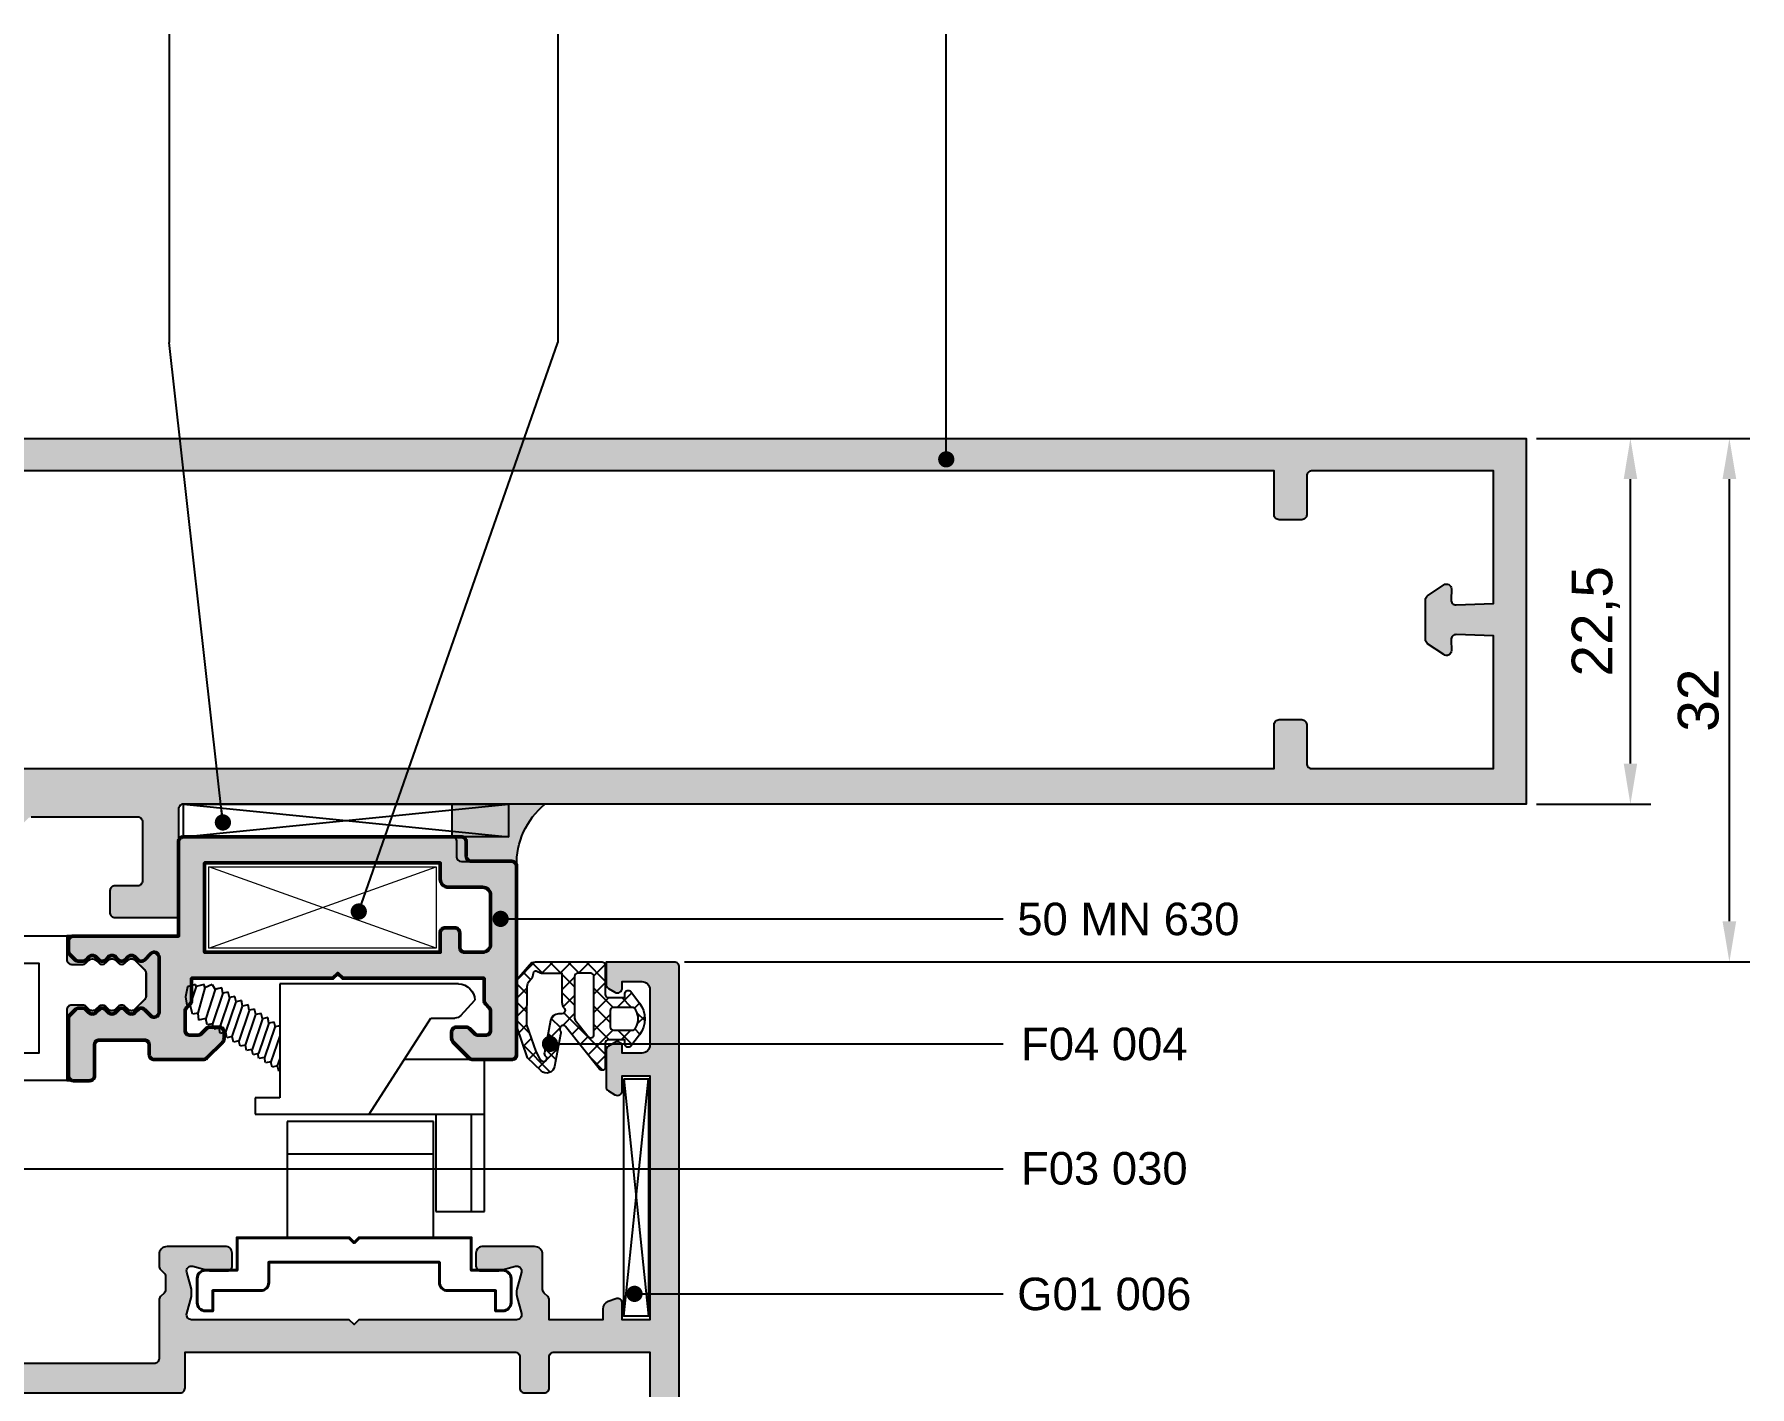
# Model space of a CAD drawing. Header units: millimetres. Extents: x 12 to 3612, y 18 to 315.
# Drawn here: x 2442.2 to 2547.7, y 144.8 to 228 of the extents above; entities that cross this region are included whole.
import ezdxf

# ---------------------------------------------------------------- set-up
doc = ezdxf.new("R2010")
doc.units = ezdxf.units.MM
doc.layers.add('aksesuar_k', color=7, linetype='Continuous')
doc.layers.add('ölçü_k', color=250, linetype='Continuous')
doc.layers.add('AM_0N', color=7, linetype='Continuous', lineweight=50)
doc.styles.get("Standard").update_dxf_attribs({"font": 'arial.ttf'})
doc.dimstyles.new('ISO-25', dxfattribs={"dimtxt": 2.5, "dimasz": 2.5, "dimexe": 1.25, "dimexo": 0.625, "dimtad": 1, "dimtxsty": 'Standard', "dimcen": 2.5, "dimadec": 0, "dimazin": 0, "dimtfac": 1, "dimtmove": 0, "dimatfit": 3, "dimfxl": 1, "dimarcsym": 0})
doc.dimstyles.new('ISO-25$0', dxfattribs={"dimtxt": 2.5, "dimasz": 2.5, "dimexe": 1.25, "dimexo": 0.625, "dimtad": 1, "dimdec": 1, "dimtxsty": 'Standard', "dimcen": 2.5, "dimadec": 0, "dimazin": 0, "dimtfac": 1, "dimtdec": 1, "dimtmove": 0, "dimatfit": 3, "dimfxl": 1, "dimarcsym": 0})

# ---------------------------------------------------------------- blocks, each defined once
blk = doc.blocks.new('50MN820')
h = blk.add_hatch(color=253)
h.paths.add_polyline_path([(1793.15, -759.28), (1898.85, -759.28), (1898.85, -736.78), (1816.25, -736.78, -0.414214), (1815.95, -736.48), (1815.95, -729.78), (1812.05, -729.78, 0.414214), (1811.75, -730.08), (1811.75, -731.48, 0.414214), (1812.05, -731.78), (1813.45, -731.78, -0.414214), (1813.75, -732.08), (1813.75, -735.68, -0.414214), (1813.45, -735.98), (1806.88, -735.98, -0.198912), (1806.67, -735.89), (1803.07, -732.29, -0.668179), (1803.28, -731.78), (1805.45, -731.78, 0.668179), (1805.67, -731.26), (1804.27, -729.86, 0.198912), (1804.05, -729.78), (1786.74, -729.78, 0.198912), (1786.53, -729.86), (1785.2, -731.19, -0.198912), (1784.99, -731.28), (1784.15, -731.28, -0.414214), (1783.85, -730.98), (1783.85, -730.88, 0.414214), (1783.55, -730.58), (1783.15, -730.58, 0.414214), (1782.85, -730.88), (1782.85, -731.65, 0.198912), (1782.94, -731.86), (1783.27, -732.19, 0.198912), (1783.48, -732.28), (1786.95, -732.28), (1787.27, -731.78), (1787.59, -732.28), (1788.47, -732.28), (1788.47, -733.98), (1788.77, -734.28), (1788.47, -734.58), (1788.47, -736.28), (1788.15, -736.78), (1787.83, -736.28), (1786.67, -736.28), (1786.35, -736.78), (1786.03, -736.28), (1783.48, -736.28, 0.198912), (1783.27, -736.36), (1782.94, -736.69, 0.198912), (1782.85, -736.9), (1782.85, -737.68, 0.414214), (1783.15, -737.98), (1783.55, -737.98, 0.414214), (1783.85, -737.68), (1783.85, -737.58, -0.414214), (1784.15, -737.28), (1784.99, -737.28, -0.198912), (1785.2, -737.36), (1786.53, -738.69, 0.452412), (1787.08, -738.65), (1787.37, -738.27, -0.414214), (1787.8, -738.27), (1788.17, -738.64, 0.414214), (1788.6, -738.64), (1788.97, -738.27, -0.414214), (1789.4, -738.27), (1789.77, -738.64, 0.414214), (1790.2, -738.64), (1790.57, -738.27, -0.414214), (1791, -738.27), (1791.37, -738.64, 0.414214), (1791.8, -738.64), (1792.17, -738.27, -0.414214), (1792.6, -738.27), (1792.97, -738.64, 0.414214), (1793.4, -738.64), (1793.77, -738.27, -0.414214), (1794.2, -738.27), (1794.57, -738.64, 0.414214), (1795, -738.64), (1795.37, -738.28), (1796.75, -738.28, -0.414214), (1797.05, -738.58), (1797.05, -742.98), (1797.35, -743.28), (1797.05, -743.58), (1797.05, -748.68, -0.414214), (1796.75, -748.98), (1794.65, -748.98, -0.414214), (1794.35, -748.68), (1794.35, -747.78, 0.414214), (1794.05, -747.48), (1793.85, -747.48, 0.414214), (1792.85, -748.48), (1792.85, -751.26, 0.02182), (1792.85, -751.29), (1792.92, -752, 0.388879), (1793.22, -752.28), (1793.75, -752.28, 0.414214), (1794.05, -751.98), (1794.05, -750.98, -0.414214), (1794.35, -750.68), (1795.93, -750.68, -0.198912), (1796.14, -750.76), (1796.97, -751.59, -0.198912), (1797.05, -751.8), (1797.05, -753.98), (1797.35, -754.28), (1797.05, -754.58), (1797.05, -757.58, -0.414214), (1796.75, -757.88), (1794.35, -757.88, -0.414214), (1794.05, -757.58), (1794.05, -756.58, 0.414214), (1793.75, -756.28), (1793.22, -756.28, 0.388879), (1792.92, -756.55), (1792.85, -757.26, 0.02182), (1792.85, -757.29), (1792.85, -758.98, 0.414214)])
h.paths.add_polyline_path([(1791.67, -731.78), (1791.96, -732.28), (1793.16, -732.28), (1793.47, -731.79), (1793.77, -732.28), (1794.96, -732.28), (1795.27, -731.79), (1795.57, -732.28), (1796.76, -732.28), (1797.07, -731.79), (1797.37, -732.28), (1798.27, -732.28), (1798.77, -731.78), (1799.6, -731.78, -0.198912), (1799.81, -731.86), (1804.21, -736.26, -0.668179), (1804, -736.78), (1798.77, -736.78), (1798.27, -736.28), (1796.47, -736.28), (1796.17, -736.8), (1795.87, -736.28), (1794.67, -736.28), (1794.37, -736.8), (1794.07, -736.28), (1792.87, -736.28), (1792.57, -736.8), (1792.27, -736.28), (1791.06, -736.28), (1790.77, -736.78), (1790.47, -736.26), (1790.47, -732.28), (1791.36, -732.28)], flags=16)
h.paths.add_polyline_path([(1883.35, -738.98), (1883.35, -741.68, 0.414214), (1883.65, -741.98), (1885.05, -741.98, 0.414214), (1885.35, -741.68), (1885.35, -739.28, -0.414214), (1885.65, -738.98), (1896.85, -738.98), (1896.85, -747.13), (1894.54, -747.21, -0.434812), (1894.23, -746.9), (1894.25, -746.24, 0.612801), (1893.78, -745.98), (1892.79, -746.65, 0.249328), (1892.65, -746.9), (1892.65, -749.35, 0.249328), (1892.79, -749.6), (1893.78, -750.27, 0.612801), (1894.25, -750.02), (1894.23, -749.36, -0.434812), (1894.54, -749.04), (1896.85, -749.13), (1896.85, -757.28), (1885.65, -757.28, -0.414214), (1885.35, -756.98), (1885.35, -754.58, 0.414214), (1885.05, -754.28), (1883.65, -754.28, 0.414214), (1883.35, -754.58), (1883.35, -757.28), (1798.85, -757.28), (1798.85, -738.98)], flags=16)
at = {"color": 253}
for points in [[(1793.15, -759.28), (1898.85, -759.28), (1898.85, -736.78), (1816.25, -736.78, -0.414214), (1815.95, -736.48), (1815.95, -729.78), (1812.05, -729.78, 0.414214), (1811.75, -730.08), (1811.75, -731.48, 0.414214), (1812.05, -731.78), (1813.45, -731.78, -0.414214), (1813.75, -732.08), (1813.75, -735.68, -0.414214), (1813.45, -735.98), (1806.88, -735.98, -0.198912)], [(1798.85, -738.98), (1883.35, -738.98), (1883.35, -741.68, 0.414214), (1883.65, -741.98), (1885.05, -741.98, 0.414214), (1885.35, -741.68), (1885.35, -739.28, -0.414214), (1885.65, -738.98), (1896.85, -738.98), (1896.85, -747.13), (1894.54, -747.21, -0.434812), (1894.23, -746.9), (1894.25, -746.24, 0.612801), (1893.78, -745.98), (1892.79, -746.65, 0.249328), (1892.65, -746.9), (1892.65, -749.35, 0.249328), (1892.79, -749.6), (1893.78, -750.27, 0.612801), (1894.25, -750.02), (1894.23, -749.36, -0.434812), (1894.54, -749.04), (1896.85, -749.13), (1896.85, -757.28), (1885.65, -757.28, -0.414214), (1885.35, -756.98), (1885.35, -754.58, 0.414214), (1885.05, -754.28), (1883.65, -754.28, 0.414214), (1883.35, -754.58), (1883.35, -757.28), (1798.85, -757.28)]]:
    blk.add_lwpolyline(points, format="xyb", dxfattribs=at)
blk = doc.blocks.new('ispanyolet')
at = {"layer": 'aksesuar_k'}
for p, q in [((875.41, 585.6), (884.77, 585.6)), ((875.41, 582.6), (875.41, 585.6)), ((875.41, 584.8), (881.41, 584.8)), ((881.41, 571.5), (881.41, 585.6)), ((884.77, 585.6), (884.77, 580.66)), ((887.48, 584.15), (888.41, 585)), ((887.31, 583.3), (887.31, 583.78)), ((889.41, 584), (889.41, 573)), ((881.41, 582.6), (875.41, 582.6)), ((887.31, 582.3), (887.31, 583.3)), ((881.41, 578.5), (887.31, 582.3)), ((882.41, 573), (882.41, 571.5)), ((889.41, 573), (882.41, 573)), ((884.05, 573), (884.04, 572.94)), ((884.05, 573), (884.04, 572.94)), ((884.83, 573), (884.38, 572.84)), ((886.22, 573), (884.63, 572.46)), ((886.84, 573.03), (886.77, 572.7)), ((886.84, 573), (886.77, 572.7)), ((884.04, 572.94), (884.37, 572.86)), ((884.04, 572.94), (884.37, 572.86)), ((884.37, 572.86), (884.3, 572.53)), ((884.37, 572.86), (884.3, 572.53)), ((884.3, 572.53), (884.63, 572.46)), ((884.3, 572.53), (884.63, 572.46)), ((884.63, 572.46), (884.56, 572.13)), ((884.63, 572.46), (884.56, 572.13)), ((884.56, 572.13), (884.89, 572.06)), ((884.56, 572.13), (884.89, 572.06)), ((884.89, 572.06), (884.82, 571.72)), ((884.89, 572.06), (884.82, 571.72)), ((886.76, 572.71), (884.88, 572.07)), ((887, 572.34), (885.13, 571.7)), ((887.26, 571.94), (885.39, 571.3)), ((886.74, 572.75), (887.07, 572.67)), ((886.74, 572.75), (887.07, 572.67)), ((887.07, 572.67), (887, 572.34)), ((887.07, 572.67), (887, 572.34)), ((887, 572.34), (887.34, 572.27)), ((887, 572.34), (887.34, 572.27)), ((887.34, 572.27), (887.27, 571.94)), ((887.34, 572.27), (887.27, 571.94)), ((887.27, 571.94), (887.6, 571.86)), ((887.27, 571.94), (887.6, 571.86)), ((882.41, 571.5), (881.41, 571.5)), ((884.82, 571.72), (885.16, 571.65)), ((884.82, 571.72), (885.16, 571.65)), ((885.13, 571.7), (885.05, 571.37)), ((885.13, 571.7), (885.05, 571.37)), ((885.05, 571.37), (885.39, 571.29)), ((885.05, 571.37), (885.39, 571.29)), ((885.39, 571.29), (885.32, 570.96)), ((885.39, 571.29), (885.32, 570.96)), ((885.32, 570.96), (885.65, 570.89)), ((885.32, 570.96), (885.65, 570.89)), ((885.65, 570.89), (885.58, 570.56)), ((885.65, 570.89), (885.58, 570.56)), ((887.53, 571.52), (885.65, 570.88)), ((887.77, 571.13), (885.89, 570.49)), ((887.6, 571.86), (887.53, 571.53)), ((887.6, 571.86), (887.53, 571.53)), ((887.53, 571.53), (887.86, 571.46)), ((887.53, 571.53), (887.86, 571.46)), ((887.86, 571.46), (887.79, 571.13)), ((887.86, 571.46), (887.79, 571.13)), ((887.79, 571.13), (888.12, 571.06)), ((887.79, 571.13), (888.12, 571.06)), ((888.12, 571.06), (888.05, 570.72)), ((888.12, 571.06), (888.05, 570.72)), ((885.58, 570.56), (885.91, 570.49)), ((885.58, 570.56), (885.91, 570.49)), ((885.91, 570.49), (885.84, 570.15)), ((885.91, 570.49), (885.84, 570.15)), ((885.84, 570.15), (886.17, 570.08)), ((885.84, 570.15), (886.17, 570.08)), ((886.17, 570.08), (886.1, 569.75)), ((886.17, 570.08), (886.1, 569.75)), ((888.05, 570.7), (886.17, 570.06)), ((888.32, 570.31), (886.44, 569.67)), ((888.6, 569.94), (886.72, 569.3)), ((888.05, 570.72), (888.39, 570.65)), ((888.05, 570.72), (888.39, 570.65)), ((888.39, 570.65), (888.31, 570.32)), ((888.39, 570.65), (888.31, 570.32)), ((888.31, 570.32), (888.65, 570.25)), ((888.31, 570.32), (888.65, 570.25)), ((888.65, 570.25), (888.58, 569.91)), ((888.65, 570.25), (888.58, 569.91)), ((888.58, 569.91), (888.91, 569.84)), ((888.58, 569.91), (888.91, 569.84)), ((888.91, 569.84), (888.84, 569.51)), ((888.91, 569.84), (888.84, 569.51)), ((886.1, 569.75), (886.44, 569.68)), ((886.1, 569.75), (886.44, 569.68)), ((886.44, 569.68), (886.37, 569.34)), ((886.44, 569.68), (886.37, 569.34)), ((886.37, 569.34), (886.7, 569.27)), ((886.37, 569.34), (886.7, 569.27)), ((886.7, 569.27), (886.63, 568.94)), ((886.63, 568.94), (886.96, 568.87)), ((886.63, 568.94), (886.96, 568.87)), ((886.96, 568.87), (886.89, 568.53)), ((886.96, 568.87), (886.89, 568.53)), ((888.84, 569.51), (886.96, 568.87)), ((889.08, 569.04), (887.29, 568.45)), ((888.84, 569.51), (889.17, 569.44)), ((888.84, 569.51), (889.17, 569.44)), ((889.38, 568.85), (889.08, 569.04)), ((889.17, 569.44), (889.09, 569.03)), ((889.17, 569.44), (889.1, 569.1)), ((889.38, 568.85), (889.18, 568.4)), ((886.89, 568.53), (887.29, 568.45)), ((887.29, 568.45), (887.19, 568.01)), ((887.62, 567.96), (887.19, 568.01)), ((887.62, 567.96), (887.55, 567.63)), ((889.18, 568.4), (887.62, 567.96)), ((889.25, 567.87), (888.15, 567.5)), ((889.18, 568.4), (889.38, 568.35)), ((889.37, 567.83), (889.23, 567.34)), ((889.38, 568.35), (889.25, 567.87)), ((889.25, 567.87), (889.37, 567.83)), ((887.55, 567.63), (888.15, 567.5)), ((888.15, 567.5), (888.11, 567.3)), ((888.11, 567.3), (888.61, 567.22)), ((889.23, 567.34), (888.61, 567.21))]:
    blk.add_line(p, q, dxfattribs=at)
for centre, radius, start, end in [((888.41, 584), 1, 0, 90), ((887.81, 583.78), 0.5, 132.2737, 180)]:
    blk.add_arc(centre, radius, start, end, dxfattribs=at)
blk = doc.blocks.new('n7fc')
at = {"color": 0, "lineweight": 40}
blk.add_lwpolyline([(1685.21, 190.74), (1685.21, 189.49), (1679.96, 189.49), (1674.71, 189.49), (1674.71, 190.74, 0.414214), (1674.21, 191.24), (1671.26, 191.24), (1671.26, 192.49), (1670.81, 192.49, 0.414214), (1670.31, 191.99), (1670.31, 190.49, 0.414214), (1670.81, 189.99), (1672.76, 189.99), (1672.76, 187.99), (1679.66, 187.99), (1679.96, 188.29), (1680.26, 187.99), (1687.16, 187.99), (1687.16, 189.99), (1689.11, 189.99, 0.414214), (1689.61, 190.49), (1689.61, 191.99, 0.414214), (1689.11, 192.49), (1688.66, 192.49), (1688.66, 191.24), (1685.71, 191.24, 0.414214)], format="xyb", close=True, dxfattribs=at)
at = {"layer": 'aksesuar_k', "color": 0}
for p, q in [((1675.07, 187.99), (1675.07, 180.83)), ((1684.07, 180.83), (1684.07, 187.99)), ((1684.07, 182.83), (1675.07, 182.83)), ((1675.07, 180.83), (1684.07, 180.83))]:
    blk.add_line(p, q, dxfattribs=at)
blk = doc.blocks.new('A03088')
at = {"color": 0}
for p, q in [((-2149.86, 2825.51), (-2147.86, 2845.51)), ((-2147.86, 2825.51), (-2149.86, 2845.51))]:
    blk.add_line(p, q, dxfattribs=at)
blk.add_lwpolyline([(-2149.86, 2825.51), (-2149.86, 2845.51), (-2147.86, 2845.51), (-2147.86, 2825.51)], close=True, dxfattribs=at)
blk = doc.blocks.new('50MN630')
h = blk.add_hatch(color=253)
h.paths.add_polyline_path([(-2015.18, 2837.69, -0.198912), (-2015.27, 2837.48), (-2016.26, 2836.49, -0.198912), (-2016.47, 2836.4), (-2016.88, 2836.4, -0.414214), (-2017.18, 2836.7), (-2017.18, 2837.28, -0.198912), (-2017.1, 2837.49), (-2016.77, 2837.82, 0.198912), (-2016.68, 2838.03), (-2016.68, 2838.5, 0.414214), (-2016.98, 2838.8), (-2018.16, 2838.8, 0.198912), (-2018.37, 2838.72), (-2018.6, 2838.49, -0.198912), (-2018.81, 2838.4), (-2020.18, 2838.4), (-2020.18, 2829.7), (-2020.48, 2829.4), (-2020.18, 2829.1), (-2020.18, 2820.4), (-2018.81, 2820.4, -0.198912), (-2018.6, 2820.32), (-2018.37, 2820.09, 0.198912), (-2018.16, 2820), (-2016.98, 2820, 0.414214), (-2016.68, 2820.3), (-2016.68, 2820.78, 0.198912), (-2016.77, 2820.99), (-2017.1, 2821.32, -0.198912), (-2017.18, 2821.53), (-2017.18, 2822.1, -0.414214), (-2016.88, 2822.4), (-2016.47, 2822.4, -0.198912), (-2016.26, 2822.32), (-2015.27, 2821.33, -0.198912), (-2015.18, 2821.12), (-2015.18, 2818.1, -0.414214), (-2015.48, 2817.8), (-2016.08, 2817.8, 0.414214), (-2016.38, 2817.5), (-2016.38, 2814.73, 0.414214), (-2016.08, 2814.43), (-2014.18, 2814.43, -0.414214), (-2013.88, 2814.13), (-2013.88, 2813.13, -0.414214), (-2014.18, 2812.83), (-2017.71, 2812.83, -0.198912), (-2017.92, 2812.92), (-2018.25, 2813.24, -0.198912), (-2018.34, 2813.45), (-2018.34, 2813.7, -0.198912), (-2018.25, 2813.92), (-2018.07, 2814.09, 0.414214), (-2018.07, 2814.52), (-2018.25, 2814.69, -0.414214), (-2018.25, 2815.12), (-2018.07, 2815.29, 0.414214), (-2018.07, 2815.72), (-2018.25, 2815.89, -0.414214), (-2018.25, 2816.32), (-2018.07, 2816.49, 0.414214), (-2018.07, 2816.92), (-2018.25, 2817.09, -0.414214), (-2018.25, 2817.52), (-2017.87, 2817.89, 0.668179), (-2018.08, 2818.4), (-2021.48, 2818.4, 0.668179), (-2021.7, 2817.89), (-2021.32, 2817.52, -0.414214), (-2021.32, 2817.09), (-2021.5, 2816.92, 0.414214), (-2021.5, 2816.49), (-2021.32, 2816.32, -0.414214), (-2021.32, 2815.89), (-2021.5, 2815.72, 0.414214), (-2021.5, 2815.29), (-2021.32, 2815.12, -0.414214), (-2021.32, 2814.69), (-2021.5, 2814.52, 0.414214), (-2021.5, 2814.09), (-2021.32, 2813.92, -0.198912), (-2021.23, 2813.7), (-2021.23, 2813.45, -0.198912), (-2021.32, 2813.24), (-2021.65, 2812.92, -0.198912), (-2021.86, 2812.83), (-2022.48, 2812.83, -0.414214), (-2022.78, 2813.13), (-2022.78, 2819.6), (-2028.58, 2819.6, -0.414214), (-2028.88, 2819.9), (-2028.88, 2837, -0.414214), (-2028.58, 2837.3), (-2027.68, 2837.3, 0.414214), (-2027.38, 2837.6), (-2027.38, 2840.1, -0.414214), (-2027.08, 2840.4), (-2015.48, 2840.4, -0.414214), (-2015.18, 2840.1)])
h.paths.add_polyline_path([(-2026.28, 2835.7, 0.414214), (-2025.78, 2836.2), (-2025.78, 2838.3, -0.414214), (-2025.28, 2838.8), (-2022.28, 2838.8, -0.414214), (-2021.78, 2838.3), (-2021.78, 2837.2, -0.414214), (-2022.08, 2836.9), (-2022.98, 2836.9, 0.414214), (-2023.28, 2836.6), (-2023.28, 2836, 0.414214), (-2022.98, 2835.7), (-2021.78, 2835.7), (-2021.78, 2821.2), (-2027.28, 2821.2), (-2027.28, 2835.7)], flags=16)
at = {"color": 253}
for points in [[(-2015.18, 2837.69, -0.198912), (-2015.27, 2837.48), (-2016.26, 2836.49, -0.198912), (-2016.47, 2836.4), (-2016.88, 2836.4, -0.414214), (-2017.18, 2836.7), (-2017.18, 2837.28, -0.198912), (-2017.1, 2837.49), (-2016.77, 2837.82, 0.198912), (-2016.68, 2838.03), (-2016.68, 2838.5, 0.414214), (-2016.98, 2838.8), (-2018.16, 2838.8, 0.198912), (-2018.37, 2838.72), (-2018.6, 2838.49, -0.198912), (-2018.81, 2838.4), (-2020.18, 2838.4), (-2020.18, 2829.7), (-2020.48, 2829.4), (-2020.18, 2829.1), (-2020.18, 2820.4), (-2018.81, 2820.4, -0.198912), (-2018.6, 2820.32), (-2018.37, 2820.09, 0.198912), (-2018.16, 2820), (-2016.98, 2820, 0.414214), (-2016.68, 2820.3), (-2016.68, 2820.78, 0.198912), (-2016.77, 2820.99), (-2017.1, 2821.32, -0.198912), (-2017.18, 2821.53), (-2017.18, 2822.1, -0.414214), (-2016.88, 2822.4), (-2016.47, 2822.4, -0.198912), (-2016.26, 2822.32), (-2015.27, 2821.33, -0.198912), (-2015.18, 2821.12), (-2015.18, 2818.1, -0.414214), (-2015.48, 2817.8), (-2016.08, 2817.8, 0.414214), (-2016.38, 2817.5), (-2016.38, 2814.73, 0.414214), (-2016.08, 2814.43), (-2014.18, 2814.43, -0.414214), (-2013.88, 2814.13), (-2013.88, 2813.13, -0.414214), (-2014.18, 2812.83), (-2017.71, 2812.83, -0.198912), (-2017.92, 2812.92), (-2018.25, 2813.24, -0.198912), (-2018.34, 2813.45), (-2018.34, 2813.7, -0.198912), (-2018.25, 2813.92), (-2018.07, 2814.09, 0.414214), (-2018.07, 2814.52), (-2018.25, 2814.69, -0.414214), (-2018.25, 2815.12), (-2018.07, 2815.29, 0.414214), (-2018.07, 2815.72), (-2018.25, 2815.89, -0.414214), (-2018.25, 2816.32), (-2018.07, 2816.49, 0.414214), (-2018.07, 2816.92), (-2018.25, 2817.09, -0.414214), (-2018.25, 2817.52), (-2017.87, 2817.89, 0.668179), (-2018.08, 2818.4), (-2021.48, 2818.4, 0.668179), (-2021.7, 2817.89), (-2021.32, 2817.52, -0.414214), (-2021.32, 2817.09), (-2021.5, 2816.92, 0.414214), (-2021.5, 2816.49), (-2021.32, 2816.32, -0.414214), (-2021.32, 2815.89), (-2021.5, 2815.72, 0.414214), (-2021.5, 2815.29), (-2021.32, 2815.12, -0.414214), (-2021.32, 2814.69), (-2021.5, 2814.52, 0.414214), (-2021.5, 2814.09), (-2021.32, 2813.92, -0.198912), (-2021.23, 2813.7), (-2021.23, 2813.45, -0.198912), (-2021.32, 2813.24), (-2021.65, 2812.92, -0.198912), (-2021.86, 2812.83), (-2022.48, 2812.83, -0.414214), (-2022.78, 2813.13), (-2022.78, 2819.6), (-2028.58, 2819.6, -0.414214), (-2028.88, 2819.9), (-2028.88, 2837, -0.414214), (-2028.58, 2837.3), (-2027.68, 2837.3, 0.414214), (-2027.38, 2837.6), (-2027.38, 2840.1, -0.414214), (-2027.08, 2840.4), (-2015.48, 2840.4, -0.414214), (-2015.18, 2840.1)], [(-2026.28, 2835.7, 0.414214), (-2025.78, 2836.2), (-2025.78, 2838.3, -0.414214), (-2025.28, 2838.8), (-2022.28, 2838.8, -0.414214), (-2021.78, 2838.3), (-2021.78, 2837.2, -0.414214), (-2022.08, 2836.9), (-2022.98, 2836.9, 0.414214), (-2023.28, 2836.6), (-2023.28, 2836, 0.414214), (-2022.98, 2835.7), (-2021.78, 2835.7), (-2021.78, 2821.2), (-2027.28, 2821.2), (-2027.28, 2835.7)]]:
    blk.add_lwpolyline(points, format="xyb", close=True, dxfattribs=at)
blk = doc.blocks.new('A02185')
at = {"color": 31}
blk.add_lwpolyline([(-1968.19, 2812.73), (-1963.84, 2812.73), (-1963.84, 2805.43), (-1962.14, 2805.43, 0.414213), (-1961.84, 2805.73), (-1961.84, 2806.33, -0.414213), (-1961.54, 2806.63), (-1961.14, 2806.63, -0.414213), (-1960.84, 2806.33), (-1960.84, 2803.13, -0.267949), (-1960.99, 2802.87), (-1961.17, 2802.77, -0.131652), (-1961.32, 2802.73), (-1961.54, 2802.73, -0.414213), (-1961.84, 2803.03), (-1961.84, 2803.63, 0.414214), (-1962.14, 2803.93), (-1962.84, 2803.93, 0.414214), (-1963.84, 2802.93), (-1963.84, 2799.53, 0.414214), (-1962.84, 2798.53), (-1962.14, 2798.53, 0.414214), (-1961.84, 2798.83), (-1961.84, 2799.43, -0.414214), (-1961.54, 2799.73), (-1961.32, 2799.73, -0.131652), (-1961.17, 2799.69), (-1960.99, 2799.58, -0.267949), (-1960.84, 2799.32), (-1960.84, 2796.13, -0.414213), (-1961.14, 2795.83), (-1961.54, 2795.83, -0.414213), (-1961.84, 2796.13), (-1961.84, 2796.73, 0.414214), (-1962.14, 2797.03), (-1963.54, 2797.03, 0.414214), (-1963.84, 2796.73), (-1963.84, 2791.93, 0.414214), (-1963.54, 2791.63), (-1962.14, 2791.63, 0.414214), (-1961.84, 2791.93), (-1961.84, 2792.53, -0.414213), (-1961.54, 2792.83), (-1961.14, 2792.83, -0.414213), (-1960.84, 2792.53), (-1960.84, 2789.33, -0.267949), (-1960.99, 2789.07), (-1961.17, 2788.97, -0.131652), (-1961.32, 2788.93), (-1961.54, 2788.93, -0.414214), (-1961.84, 2789.23), (-1961.84, 2789.83, 0.414214), (-1962.14, 2790.13), (-1962.84, 2790.13, 0.414214), (-1963.84, 2789.13), (-1963.84, 2785.73, 0.414214), (-1962.84, 2784.73), (-1962.14, 2784.73, 0.414214), (-1961.84, 2785.03), (-1961.84, 2785.63, -0.414213), (-1961.54, 2785.93), (-1961.32, 2785.93, -0.131652), (-1961.17, 2785.89), (-1960.99, 2785.78, -0.267949), (-1960.84, 2785.52), (-1960.84, 2783.53, -0.414214), (-1961.14, 2783.23), (-1963.54, 2783.23, 0.414214), (-1963.84, 2782.93), (-1963.84, 2776.23, 0.414214), (-1963.54, 2775.93), (-1961.14, 2775.93, -0.414214), (-1960.84, 2775.63), (-1960.84, 2773.73, -0.267942), (-1960.99, 2773.47), (-1961.17, 2773.37, -0.131641), (-1961.32, 2773.33), (-1961.54, 2773.33, -0.414213), (-1961.84, 2773.63), (-1961.84, 2774.13, 0.414214), (-1962.14, 2774.43), (-1962.84, 2774.43, 0.414214), (-1963.84, 2773.43), (-1963.84, 2771.83), (-1964.14, 2771.53), (-1963.84, 2771.23), (-1963.84, 2770.23, 0.414214), (-1962.84, 2769.23), (-1962.14, 2769.23, 0.414214), (-1961.84, 2769.53), (-1961.84, 2770.03, -0.414207), (-1961.54, 2770.33), (-1961.32, 2770.33, -0.131635), (-1961.17, 2770.29), (-1960.99, 2770.18, -0.26795), (-1960.84, 2769.92), (-1960.84, 2768.03, -0.414208), (-1961.14, 2767.73), (-1965.04, 2767.73, -0.339442), (-1965.33, 2767.95), (-1966.23, 2771.32, 0.577356), (-1966.73, 2771.45), (-1966.94, 2771.24, -0.414211), (-1967.37, 2771.24), (-1967.57, 2771.44, 0.414228), (-1967.99, 2771.44), (-1968.19, 2771.24, -0.41421), (-1968.61, 2771.24), (-1968.81, 2771.44, 0.414228), (-1969.24, 2771.44), (-1969.44, 2771.24, -0.41421), (-1969.86, 2771.24), (-1970.06, 2771.44, 0.414228), (-1970.48, 2771.44), (-1970.68, 2771.24, -0.414209), (-1971.11, 2771.24), (-1971.31, 2771.44, 0.41423), (-1971.73, 2771.44), (-1971.97, 2771.21, -0.668183), (-1972.74, 2771.53), (-1972.74, 2812.73), (-1971.29, 2812.73, 0.414214), (-1970.99, 2813.03), (-1970.99, 2813.7, 0.198912), (-1971.08, 2813.92), (-1971.25, 2814.09, -0.414213), (-1971.25, 2814.52), (-1971.08, 2814.69, 0.414214), (-1971.08, 2815.12), (-1971.25, 2815.29, -0.414215), (-1971.25, 2815.72), (-1971.08, 2815.89, 0.414215), (-1971.08, 2816.32), (-1971.25, 2816.49, -0.414214), (-1971.25, 2816.92), (-1970.65, 2817.52, -0.198912), (-1970.44, 2817.6), (-1969.04, 2817.6, -0.198912), (-1968.83, 2817.52), (-1968.23, 2816.92, -0.414214), (-1968.23, 2816.49), (-1968.4, 2816.32, 0.414215), (-1968.4, 2815.89), (-1968.23, 2815.72, -0.414215), (-1968.23, 2815.29), (-1968.4, 2815.12, 0.414213), (-1968.4, 2814.69), (-1968.23, 2814.52, -0.414214), (-1968.23, 2814.09), (-1968.4, 2813.92, 0.198912), (-1968.49, 2813.7), (-1968.49, 2813.03, 0.414214)], format="xyb", close=True, dxfattribs=at)
for points in [[(-1971.04, 2805.63), (-1965.54, 2805.63), (-1965.54, 2811.03), (-1971.04, 2811.03)], [(-1971.04, 2789.43), (-1965.54, 2789.43), (-1965.54, 2803.93), (-1971.04, 2803.93)], [(-1971.04, 2773.23), (-1965.54, 2773.23), (-1965.54, 2787.73), (-1971.04, 2787.73)]]:
    blk.add_lwpolyline(points, close=True, dxfattribs=at)
blk = doc.blocks.new('50MN656')
at = {"ltscale": 10}
h = blk.add_hatch(color=252, dxfattribs=at)
h.paths.add_polyline_path([(-1916.18, 2800.19), (-1916.18, 2850.69), (-1970.88, 2850.69, 0.414214), (-1971.18, 2850.39), (-1971.18, 2846.19), (-1969.82, 2846.19, 0.267949), (-1969.56, 2846.34), (-1969.32, 2846.74, 0.57735), (-1969.58, 2847.19), (-1969.98, 2847.19), (-1969.98, 2848.39, -0.414214), (-1969.48, 2848.89), (-1966.08, 2848.89, -0.414214), (-1965.58, 2848.39), (-1965.58, 2847.19), (-1965.98, 2847.19, 0.57735), (-1966.24, 2846.74), (-1966.01, 2846.34, 0.267949), (-1965.75, 2846.19), (-1963.51, 2846.19, 0.267949), (-1963.25, 2846.34), (-1963.02, 2846.74, 0.57735), (-1963.28, 2847.19), (-1964.18, 2847.19), (-1964.18, 2848.89), (-1949.18, 2848.89), (-1949.18, 2847.19), (-1950.19, 2847.19, 0.520567), (-1950.47, 2846.79), (-1950.3, 2846.32, 0.315299), (-1949.83, 2845.99), (-1949.18, 2845.99), (-1949.18, 2842.69), (-1950.38, 2842.69, 0.198912), (-1950.6, 2842.61), (-1950.82, 2842.38, -0.198912), (-1951.03, 2842.29), (-1953.18, 2842.29, 0.414214), (-1953.68, 2841.79), (-1953.68, 2838.55, 0.267949), (-1953.53, 2838.29), (-1953.43, 2838.23, 0.131652), (-1953.28, 2838.19), (-1952.48, 2838.19, 0.414214), (-1952.18, 2838.49), (-1952.18, 2839.5, 0.065543), (-1952.19, 2839.57), (-1952.47, 2840.62, -0.57735), (-1952.11, 2840.98), (-1951.06, 2840.7, 0.065543), (-1950.99, 2840.69), (-1950.68, 2840.69, 0.065543), (-1950.61, 2840.7), (-1949.56, 2840.98, -0.493145), (-1949.18, 2840.69), (-1949.18, 2830.99), (-1948.88, 2830.69), (-1949.18, 2830.39), (-1949.18, 2820.69, -0.493145), (-1949.56, 2820.4), (-1950.61, 2820.68, 0.065543), (-1950.68, 2820.69), (-1950.99, 2820.69, 0.065543), (-1951.06, 2820.68), (-1952.11, 2820.4, -0.57735), (-1952.47, 2820.77), (-1952.19, 2821.82, 0.065543), (-1952.18, 2821.89), (-1952.18, 2822.89, 0.414214), (-1952.48, 2823.19), (-1953.28, 2823.19, 0.131652), (-1953.43, 2823.15), (-1953.53, 2823.1, 0.267949), (-1953.68, 2822.84), (-1953.68, 2819.19, 0.414214), (-1953.18, 2818.69), (-1952.48, 2818.69, 0.198912), (-1952.27, 2818.78), (-1952.05, 2819.01, -0.198912), (-1951.84, 2819.09), (-1951.03, 2819.09, -0.198912), (-1950.82, 2819.01), (-1950.6, 2818.78, 0.198912), (-1950.38, 2818.69), (-1946.78, 2818.69, -0.414214), (-1946.48, 2818.39), (-1946.48, 2809.49, -0.414214), (-1946.78, 2809.19), (-1953.38, 2809.19, 0.414214), (-1953.68, 2808.89), (-1953.68, 2807.49, 0.414214), (-1953.38, 2807.19), (-1946.78, 2807.19, -0.414214), (-1946.48, 2806.89), (-1946.48, 2800.49, 0.414214), (-1946.18, 2800.19), (-1943.08, 2800.19, 0.680876), (-1942.88, 2800.71), (-1944.19, 2801.93, -0.208), (-1944.28, 2802.15), (-1944.28, 2803.09, -0.414214), (-1943.98, 2803.39), (-1924.68, 2803.39, -0.414214), (-1924.38, 2803.09), (-1924.38, 2802.15, -0.208), (-1924.48, 2801.93), (-1925.79, 2800.71, 0.680876), (-1925.58, 2800.19), (-1921.74, 2800.19, 0.267949), (-1921.48, 2800.34), (-1921.42, 2800.44, 0.131652), (-1921.38, 2800.59), (-1921.38, 2800.89, 0.414214), (-1921.68, 2801.19), (-1922.28, 2801.19, -0.414214), (-1922.58, 2801.49), (-1922.58, 2803.49, -0.414214), (-1922.28, 2803.79), (-1918.31, 2803.79, -0.198912), (-1918.1, 2803.71), (-1917.27, 2802.88, -0.198912), (-1917.18, 2802.67), (-1917.18, 2801.49, -0.414214), (-1917.48, 2801.19), (-1918.08, 2801.19, 0.414214), (-1918.38, 2800.89), (-1918.38, 2800.59, 0.131652), (-1918.34, 2800.44), (-1918.29, 2800.34, 0.267949), (-1918.03, 2800.19)])
h.paths.add_polyline_path([(-1944.68, 2819.99), (-1944.68, 2805.39), (-1917.98, 2805.39), (-1917.98, 2848.89), (-1947.18, 2848.89), (-1947.18, 2842.99, 0.414214), (-1946.88, 2842.69), (-1944.98, 2842.69, -0.414214), (-1944.68, 2842.39), (-1944.68, 2841.19, -0.414214), (-1944.98, 2840.89), (-1946.88, 2840.89, 0.414214), (-1947.18, 2840.59), (-1947.18, 2820.29), (-1944.98, 2820.29, -0.414214)], flags=16)
at = {"color": 252, "ltscale": 10}
for points in [[(-1916.18, 2800.19), (-1916.18, 2850.69), (-1970.88, 2850.69, 0.414214), (-1971.18, 2850.39), (-1971.18, 2846.19), (-1969.82, 2846.19, 0.267949), (-1969.56, 2846.34), (-1969.32, 2846.74, 0.57735), (-1969.58, 2847.19), (-1969.98, 2847.19), (-1969.98, 2848.39, -0.414214), (-1969.48, 2848.89), (-1966.08, 2848.89, -0.414214), (-1965.58, 2848.39), (-1965.58, 2847.19), (-1965.98, 2847.19, 0.57735), (-1966.24, 2846.74), (-1966.01, 2846.34, 0.267949), (-1965.75, 2846.19), (-1963.51, 2846.19, 0.267949), (-1963.25, 2846.34), (-1963.02, 2846.74, 0.57735), (-1963.28, 2847.19), (-1964.18, 2847.19), (-1964.18, 2848.89), (-1949.18, 2848.89), (-1949.18, 2847.19), (-1950.19, 2847.19, 0.520567), (-1950.47, 2846.79), (-1950.3, 2846.32, 0.315299), (-1949.83, 2845.99), (-1949.18, 2845.99), (-1949.18, 2842.69), (-1950.38, 2842.69, 0.198912), (-1950.6, 2842.61), (-1950.82, 2842.38, -0.198912), (-1951.03, 2842.29), (-1953.18, 2842.29, 0.414214), (-1953.68, 2841.79), (-1953.68, 2838.55, 0.267949), (-1953.53, 2838.29), (-1953.43, 2838.23, 0.131652), (-1953.28, 2838.19), (-1952.48, 2838.19, 0.414214), (-1952.18, 2838.49), (-1952.18, 2839.5, 0.065543), (-1952.19, 2839.57), (-1952.47, 2840.62, -0.57735), (-1952.11, 2840.98), (-1951.06, 2840.7, 0.065543), (-1950.99, 2840.69), (-1950.68, 2840.69, 0.065543), (-1950.61, 2840.7), (-1949.56, 2840.98, -0.493145), (-1949.18, 2840.69), (-1949.18, 2830.99), (-1948.88, 2830.69), (-1949.18, 2830.39), (-1949.18, 2820.69, -0.493145), (-1949.56, 2820.4), (-1950.61, 2820.68, 0.065543), (-1950.68, 2820.69), (-1950.99, 2820.69, 0.065543), (-1951.06, 2820.68), (-1952.11, 2820.4, -0.57735), (-1952.47, 2820.77), (-1952.19, 2821.82, 0.065543), (-1952.18, 2821.89), (-1952.18, 2822.89, 0.414214), (-1952.48, 2823.19), (-1953.28, 2823.19, 0.131652), (-1953.43, 2823.15), (-1953.53, 2823.1, 0.267949), (-1953.68, 2822.84), (-1953.68, 2819.19, 0.414214), (-1953.18, 2818.69), (-1952.48, 2818.69, 0.198912), (-1952.27, 2818.78), (-1952.05, 2819.01, -0.198912), (-1951.84, 2819.09), (-1951.03, 2819.09, -0.198912), (-1950.82, 2819.01), (-1950.6, 2818.78, 0.198912), (-1950.38, 2818.69), (-1946.78, 2818.69, -0.414214), (-1946.48, 2818.39), (-1946.48, 2809.49, -0.414214), (-1946.78, 2809.19), (-1953.38, 2809.19, 0.414214), (-1953.68, 2808.89), (-1953.68, 2807.49, 0.414214), (-1953.38, 2807.19), (-1946.78, 2807.19, -0.414214), (-1946.48, 2806.89), (-1946.48, 2800.49, 0.414214), (-1946.18, 2800.19), (-1943.08, 2800.19, 0.680876), (-1942.88, 2800.71), (-1944.19, 2801.93, -0.208), (-1944.28, 2802.15), (-1944.28, 2803.09, -0.414214), (-1943.98, 2803.39), (-1924.68, 2803.39, -0.414214), (-1924.38, 2803.09), (-1924.38, 2802.15, -0.208), (-1924.48, 2801.93), (-1925.79, 2800.71, 0.680876), (-1925.58, 2800.19), (-1921.74, 2800.19, 0.267949), (-1921.48, 2800.34), (-1921.42, 2800.44, 0.131652), (-1921.38, 2800.59), (-1921.38, 2800.89, 0.414214), (-1921.68, 2801.19), (-1922.28, 2801.19, -0.414214), (-1922.58, 2801.49), (-1922.58, 2803.49, -0.414214), (-1922.28, 2803.79), (-1918.31, 2803.79, -0.198912), (-1918.1, 2803.71), (-1917.27, 2802.88, -0.198912), (-1917.18, 2802.67), (-1917.18, 2801.49, -0.414214), (-1917.48, 2801.19), (-1918.08, 2801.19, 0.414214), (-1918.38, 2800.89), (-1918.38, 2800.59, 0.131652), (-1918.34, 2800.44), (-1918.29, 2800.34, 0.267949), (-1918.03, 2800.19)], [(-1947.18, 2840.59, -0.414214), (-1946.88, 2840.89), (-1944.98, 2840.89, 0.414214), (-1944.68, 2841.19), (-1944.68, 2842.39, 0.414214), (-1944.98, 2842.69), (-1946.88, 2842.69, -0.414214), (-1947.18, 2842.99), (-1947.18, 2848.89), (-1917.98, 2848.89), (-1917.98, 2805.39), (-1944.68, 2805.39), (-1944.68, 2819.99, 0.414214), (-1944.98, 2820.29), (-1947.18, 2820.29)]]:
    blk.add_lwpolyline(points, format="xyb", close=True, dxfattribs=at)
blk = doc.blocks.new('F04004')
h = blk.add_hatch()
h.set_pattern_fill('ANSI37', color=35, scale=0.25, angle=270, style=0)
h.set_pattern_definition([(225, (-1315.82916, 818.2689), (-0.561266, 0.561266), []), (135, (-1315.82916, 818.2689), (0.561266, 0.561266), [])])
h.paths.add_polyline_path([(-1914.6, 2845.55, 0.709413), (-1914.72, 2845.9), (-1916.19, 2845.9, -0.414214), (-1916.39, 2846.1), (-1916.39, 2847.11), (-1916.14, 2847.11, 0.715976), (-1916.01, 2847.47), (-1916.71, 2848, 0.34036), (-1918.66, 2848), (-1919.36, 2847.47, 0.715976), (-1919.24, 2847.11), (-1918.99, 2847.11), (-1918.99, 2846.1, -0.414214), (-1919.19, 2845.9), (-1920.99, 2845.9, 0.414214), (-1921.19, 2845.7), (-1921.19, 2841.61, 0.218314), (-1921.01, 2841.23), (-1920.13, 2840.47), (-1917.21, 2840.45), (-1915.29, 2841.11), (-1914.49, 2841.95, 0.594487), (-1914.76, 2842.78), (-1916.72, 2843.15), (-1916.72, 2843.15, 0.155778), (-1917.02, 2843.11, -0.837886), (-1917.21, 2843.46)])
h.paths.add_polyline_path([(-1918.39, 2846.4), (-1918.39, 2847.56, -0.255859), (-1918.29, 2847.73), (-1918.22, 2847.77, -0.292354), (-1917.15, 2847.77), (-1917.08, 2847.73, -0.255859), (-1916.99, 2847.56), (-1916.99, 2846.4, -0.414214), (-1917.19, 2846.2), (-1918.19, 2846.2, -0.414214)], flags=16)
h.paths.add_polyline_path([(-1920.49, 2845, -0.414214), (-1920.29, 2845.2), (-1916.72, 2845.2, -0.709413), (-1916.59, 2844.85), (-1917.6, 2844.05, -0.169992), (-1917.72, 2844), (-1920.29, 2844, -0.414214), (-1920.49, 2844.2)], flags=16)
h.paths.add_polyline_path([(-1920.6, 2841.73), (-1920.6, 2841.73, 0.174882), (-1920.49, 2842.05), (-1920.49, 2843.23), (-1918.72, 2843.23, 0.182676), (-1918.32, 2843.38, -0.182676), (-1918.19, 2843.43, -0.414214), (-1917.99, 2843.23), (-1917.99, 2843.12), (-1917.99, 2843.02, 0.360529), (-1917.58, 2842.53), (-1915.59, 2842.15, 0.267949), (-1915.4, 2842.22, -1.211391), (-1915.16, 2841.91), (-1915.68, 2841.64), (-1917.32, 2841.08), (-1919.68, 2841.1, -0.177462), (-1920.01, 2841.22), (-1920.17, 2841.36, 0.175046), (-1920.49, 2841.48, -0.629075)], flags=16)
at = {"color": 35}
for points in [[(-1916.19, 2845.9), (-1914.72, 2845.9, -0.709413), (-1914.6, 2845.55), (-1917.21, 2843.46, 0.837886), (-1917.02, 2843.11, -0.155778), (-1916.72, 2843.15, -0.000634), (-1916.72, 2843.15), (-1914.76, 2842.78, -0.594487), (-1914.49, 2841.95), (-1915.29, 2841.11), (-1917.21, 2840.45), (-1920.13, 2840.47), (-1921.01, 2841.23, -0.218314), (-1921.19, 2841.61), (-1921.19, 2845.7, -0.414214), (-1920.99, 2845.9), (-1919.19, 2845.9, 0.414214), (-1918.99, 2846.1), (-1918.99, 2847.11), (-1919.24, 2847.11, -0.715976), (-1919.36, 2847.47), (-1918.66, 2848, -0.34036), (-1916.71, 2848), (-1916.01, 2847.47, -0.715976), (-1916.14, 2847.11), (-1916.39, 2847.11), (-1916.39, 2846.1, 0.414214)], [(-1917.08, 2847.73), (-1917.15, 2847.77, 0.292354), (-1918.22, 2847.77), (-1918.29, 2847.73, 0.255859), (-1918.39, 2847.56), (-1918.39, 2846.4, 0.414214), (-1918.19, 2846.2), (-1917.19, 2846.2, 0.414214), (-1916.99, 2846.4), (-1916.99, 2847.56, 0.255859)], [(-1920.29, 2845.2, 0.414214), (-1920.49, 2845), (-1920.49, 2844.2, 0.414214), (-1920.29, 2844), (-1917.72, 2844, 0.169992), (-1917.6, 2844.05), (-1916.59, 2844.85, 0.709413), (-1916.72, 2845.2)]]:
    blk.add_lwpolyline(points, format="xyb", close=True, dxfattribs=at)
blk.add_lwpolyline([(-1917.99, 2843.23), (-1917.99, 2843.02, 0.360529), (-1917.58, 2842.53), (-1915.59, 2842.15, 0.267949), (-1915.4, 2842.22, -1.211391), (-1915.16, 2841.91), (-1915.68, 2841.64), (-1917.32, 2841.08), (-1919.68, 2841.1, -0.177462), (-1920.01, 2841.22), (-1920.17, 2841.36, 0.175046), (-1920.49, 2841.48, -0.629806), (-1920.6, 2841.73, 0.000523), (-1920.6, 2841.73, 0.175045), (-1920.49, 2842.05), (-1920.49, 2843.23), (-1918.72, 2843.23, 0.182676), (-1918.32, 2843.38, -0.182676), (-1918.19, 2843.43, -0.414214), (-1917.99, 2843.23), (-1917.99, 2843.12)], format="xyb", dxfattribs=at)
blk = doc.blocks.new('G01006')
at = {"color": 0}
for p, q in [((514.64, 181.47), (529.24, 182.97)), ((529.24, 181.47), (514.64, 182.97))]:
    blk.add_line(p, q, dxfattribs=at)
blk.add_lwpolyline([(514.64, 181.47), (514.64, 182.97), (529.24, 182.97), (529.24, 181.47)], close=True, dxfattribs=at)
blk = doc.blocks.new('3081 - K.T.')
at = {"color": 0, "linetype": 'Continuous', "lineweight": 15}
for p, q in [((894.38, 456.14), (889.38, 442.14)), ((894.38, 442.14), (889.38, 456.14))]:
    blk.add_line(p, q, dxfattribs=at)
blk.add_lwpolyline([(889.38, 442.14), (889.38, 456.14), (894.38, 456.14), (894.38, 442.14)], close=True, dxfattribs=at)
blk = doc.blocks.new('*D136')
at = {"color": 0, "lineweight": -2}
for p, q in [((2534.6, 203.16), (2541.63, 203.16)), ((2540.38, 183.16), (2540.38, 200.66)), ((2534.6, 180.66), (2541.63, 180.66))]:
    blk.add_line(p, q, dxfattribs=at)
at = {"color": 0}
for points in [[(2540.8, 200.66), (2539.97, 200.66), (2540.38, 203.16)], [(2539.97, 183.16), (2540.8, 183.16), (2540.38, 180.66)]]:
    blk.add_solid(points, dxfattribs=at)
at = {"layer": 'Defpoints', "color": 0}
for p in [(2533.97, 203.16), (2540.38, 203.16), (2533.97, 180.66)]:
    blk.add_point(p, dxfattribs=at)
at = {"color": 0, "insert": (2538.25, 191.91), "char_height": 2.5, "attachment_point": 5, "rotation": 90}
blk.add_mtext('22,5', dxfattribs=at)
blk = doc.blocks.new('*D137')
at = {"color": 0, "lineweight": -2}
for p, q in [((2534.6, 203.16), (2547.72, 203.16)), ((2546.47, 173.46), (2546.47, 200.66)), ((2482.2, 170.96), (2547.72, 170.96))]:
    blk.add_line(p, q, dxfattribs=at)
at = {"color": 0}
for points in [[(2546.89, 200.66), (2546.05, 200.66), (2546.47, 203.16)], [(2546.05, 173.46), (2546.89, 173.46), (2546.47, 170.96)]]:
    blk.add_solid(points, dxfattribs=at)
at = {"layer": 'Defpoints', "color": 0}
for p in [(2533.97, 203.16), (2546.47, 203.16), (2481.57, 170.96)]:
    blk.add_point(p, dxfattribs=at)
at = {"color": 0, "insert": (2544.57, 187.06), "char_height": 2.5, "attachment_point": 5, "rotation": 90}
blk.add_mtext('32', dxfattribs=at)

msp = doc.modelspace()

# ---------------------------------------------------------------- hatches: boundary and pattern name
for points in [[(2468.473, 177.127), (2471.573, 177.127, -0.395693), (2471.872, 176.846, -0.2330327), (2473.611, 180.656), (2467.873, 180.656), (2467.873, 178.656, -0.4142136), (2468.173, 178.356), (2468.173, 177.427, 0.4142135)], [(2448.985, 168.02), (2449.361, 167.644, 0.6681786), (2449.873, 167.856), (2449.873, 171.256, 0.6681786), (2449.361, 171.468), (2448.985, 171.092, -0.4142136), (2448.561, 171.092), (2448.385, 171.268, 0.4142136), (2447.961, 171.268), (2447.785, 171.092, -0.4142136), (2447.361, 171.092), (2447.185, 171.268, 0.4142136), (2446.761, 171.268), (2446.585, 171.092, -0.4142136), (2446.161, 171.092), (2445.985, 171.268, 0.4142136), (2445.561, 171.268), (2445.385, 171.092, -0.1989124), (2445.173, 171.005), (2444.921, 171.005, -0.1989124), (2444.709, 171.092), (2444.385, 171.417, -0.1989124), (2444.297, 171.629), (2444.297, 172.256, -0.4142141), (2444.597, 172.556), (2444.197, 172.556), (2444.197, 171.105, 0.414214), (2444.497, 170.805), (2445.173, 170.805, 0.1989123), (2445.385, 170.892), (2445.561, 171.068, -0.4142135), (2445.985, 171.068), (2446.161, 170.892, 0.4142136), (2446.585, 170.892), (2446.761, 171.068, -0.4142151), (2447.185, 171.068), (2447.361, 170.892, 0.4142151), (2447.785, 170.892), (2447.961, 171.068, -0.414214), (2448.385, 171.068), (2448.985, 170.468, -0.198912), (2449.073, 170.256), (2449.073, 168.856, -0.1989122), (2448.985, 168.644), (2448.385, 168.044, -0.4142138), (2447.961, 168.044), (2447.785, 168.22, 0.414215), (2447.361, 168.22), (2447.185, 168.044, -0.4142151), (2446.761, 168.044), (2446.585, 168.22, 0.4142135), (2446.161, 168.22), (2445.985, 168.044, -0.4142136), (2445.561, 168.044), (2445.385, 168.22, 0.1989123), (2445.173, 168.308), (2444.497, 168.308, 0.4142137), (2444.197, 168.008), (2444.197, 163.656), (2444.597, 163.656, -0.4142136), (2444.297, 163.956), (2444.297, 167.483, -0.1989124), (2444.385, 167.695), (2444.709, 168.02, -0.1989124), (2444.921, 168.108), (2445.173, 168.108, -0.1989124), (2445.385, 168.02), (2445.561, 167.844, 0.4142136), (2445.985, 167.844), (2446.161, 168.02, -0.4142136), (2446.585, 168.02), (2446.761, 167.844, 0.4142136), (2447.185, 167.844), (2447.361, 168.02, -0.4142136), (2447.785, 168.02), (2447.961, 167.844, 0.4142136), (2448.385, 167.844), (2448.561, 168.02, -0.4142136)]]:
    msp.add_hatch(color=0).paths.add_polyline_path(points)

# ---------------------------------------------------------------- linework, layer by layer
at = {"color": 0, "ltscale": 0.5}
for p, q in [((2450.493, 228.017), (2450.493, 209.064)), ((2474.395, 228.017), (2474.395, 209.064))]:
    msp.add_line(p, q, dxfattribs=at)
for points in [[(2468.473, 177.127), (2471.573, 177.127, -0.395693), (2471.872, 176.846, -0.2330327), (2473.611, 180.656), (2467.873, 180.656), (2467.873, 178.656, -0.4142136), (2468.173, 178.356), (2468.173, 177.427, 0.4142135)], [(2444.197, 163.656), (2444.597, 163.656, -0.4142136), (2444.297, 163.956), (2444.297, 167.483, -0.1989124), (2444.385, 167.695), (2444.709, 168.02, -0.1989124), (2444.921, 168.108), (2445.173, 168.108, -0.1989124), (2445.385, 168.02), (2445.561, 167.844, 0.4142136), (2445.985, 167.844), (2446.161, 168.02, -0.4142136), (2446.585, 168.02), (2446.761, 167.844, 0.4142136), (2447.185, 167.844), (2447.361, 168.02, -0.4142136), (2447.785, 168.02), (2447.961, 167.844, 0.4142136), (2448.385, 167.844), (2448.561, 168.02, -0.4142136), (2448.985, 168.02), (2449.361, 167.644, 0.6681786), (2449.873, 167.856), (2449.873, 171.256, 0.6681786), (2449.361, 171.468), (2448.985, 171.092, -0.4142136), (2448.561, 171.092), (2448.385, 171.268, 0.4142136), (2447.961, 171.268), (2447.785, 171.092, -0.4142136), (2447.361, 171.092), (2447.185, 171.268, 0.4142136), (2446.761, 171.268), (2446.585, 171.092, -0.4142136), (2446.161, 171.092), (2445.985, 171.268, 0.4142136), (2445.561, 171.268), (2445.385, 171.092, -0.1989124), (2445.173, 171.005), (2444.921, 171.005, -0.1989124), (2444.709, 171.092), (2444.385, 171.417, -0.1989124), (2444.297, 171.629), (2444.297, 172.256, -0.4142136), (2444.597, 172.556), (2444.197, 172.556), (2444.197, 171.105, 0.414214), (2444.497, 170.805), (2445.173, 170.805, 0.1989123), (2445.385, 170.892), (2445.561, 171.068, -0.4142135), (2445.985, 171.068), (2446.161, 170.892, 0.4142136), (2446.585, 170.892), (2446.761, 171.068, -0.414215), (2447.185, 171.068), (2447.361, 170.892, 0.4142151), (2447.785, 170.892), (2447.961, 171.068, -0.4142139), (2448.385, 171.068), (2448.985, 170.468, -0.1989121), (2449.073, 170.256), (2449.073, 168.856, -0.1989123), (2448.985, 168.644), (2448.385, 168.044, -0.4142138), (2447.961, 168.044), (2447.785, 168.22, 0.4142149), (2447.361, 168.22), (2447.185, 168.044, -0.4142151), (2446.761, 168.044), (2446.585, 168.22, 0.4142135), (2446.161, 168.22), (2445.985, 168.044, -0.4142136), (2445.561, 168.044), (2445.385, 168.22, 0.1989123), (2445.173, 168.308), (2444.497, 168.308, 0.4142138), (2444.197, 168.008)]]:
    msp.add_lwpolyline(points, format="xyb", close=True)

# ---------------------------------------------------------------- block references
at = {"xscale": -1, "rotation": 180}
msp.add_blockref('50MN820', (635.119, -556.12), dxfattribs=at)
for name, p, rotation in [('A03088', (-374.135, -1969.204), 270), ('3081 - K.T.', (2010.785, 1066.183), 270), ('A02185', (-368.532, -1800.184), 270), ('50MN656', (-368.822, -1800.229), 270), ('F04004', (-368.577, -1750.229), 270), ('G01006', (2297.002, 678.399), 270), ('n7fc', (4141.832, 341.979), 180)]:
    msp.add_blockref(name, p, dxfattribs=dict(rotation=rotation))
at = {"layer": 'AM_0N', "rotation": 270}
msp.add_blockref('50MN630', (-368.532, -1850.229), dxfattribs=at)
at = {"layer": 'ölçü_k', "color": 221, "xscale": -1, "rotation": 270}
msp.add_blockref('ispanyolet', (1884.291, -719.809), dxfattribs=at)

# ---------------------------------------------------------------- texts
at = {"color": 0, "ltscale": 0.5, "char_height": 2, "width": 17.3969}
for s, insert, attachment_point in [('{\\pxqc;\\fArial|b0|i0|c162|p34;50 MN 630}', (2518.196, 172.573), 9), ('{\\pxqc;\\fArial|b0|i0|c162|p34;F04 004}', (2516.717, 164.885), 9), ('{\\pxqc;\\fArial|b0|i0|c162|p34;F03 030}', (2516.717, 159.263), 3), ('{\\pxqc;\\fArial|b0|i0|c162|p34;G01 006}', (2516.717, 149.508), 9)]:
    msp.add_mtext(s, dxfattribs=dict(at, insert=insert, attachment_point=attachment_point))

# ---------------------------------------------------------------- dimensions: what is measured, and where the dimension line sits
dim = msp.add_linear_dim(base=(2546.469, 203.156), p1=(2481.573, 170.956), p2=(2533.973, 203.156), angle=90, dimstyle='ISO-25$0', override={"dimdec": 0, "dimtdec": 0})
dim.commit()
dim.dimension.update_dxf_attribs({"geometry": '*D137', "text_midpoint": (2544.567, 187.056)})
dim = msp.add_linear_dim(base=(2540.382, 203.156), p1=(2533.973, 180.656), p2=(2533.973, 203.156), angle=90, dimstyle='ISO-25$0')
dim.commit()
dim.dimension.update_dxf_attribs({"geometry": '*D136', "text_midpoint": (2538.255, 191.906)})

# ---------------------------------------------------------------- leaders
at = {"color": 0, "ltscale": 0.5}
for points in [[(2498.296, 201.872), (2498.296, 228.017)], [(2453.799, 179.537), (2450.493, 209.064)], [(2462.156, 174.058), (2474.395, 209.064)], [(2470.882, 173.607), (2501.799, 173.607)], [(2473.918, 165.918), (2501.799, 165.918)], [(2432.759, 158.23), (2501.799, 158.23)], [(2479.119, 150.541), (2501.799, 150.541)]]:
    msp.add_leader(points, dimstyle='ISO-25', override={"dimscale": 2, "dimasz": 0.5, "dimclre": 140, "dimldrblk": 'Dot'}, dxfattribs=at)

doc.saveas('drawing.dxf')
